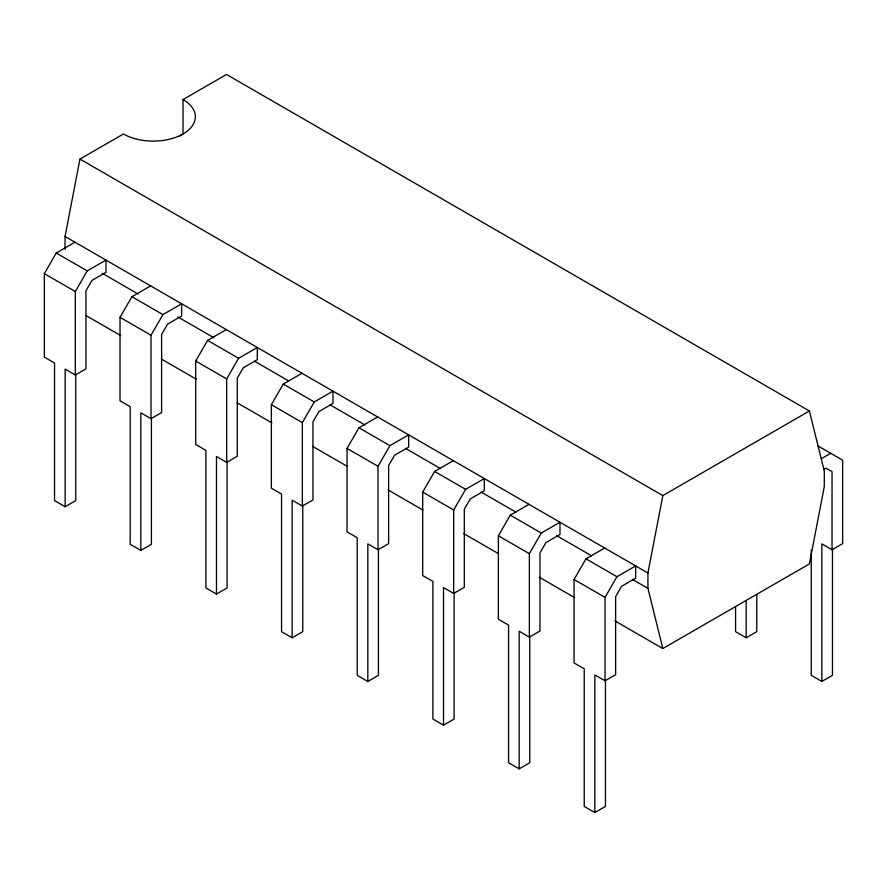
<?xml version="1.0" encoding="UTF-8"?>
<svg xmlns="http://www.w3.org/2000/svg" width="887" height="887" viewBox="0 0 887 887"><rect width="100%" height="100%" fill="white"/><g stroke="black" fill="none" stroke-linecap="round" stroke-linejoin="round"><path stroke-width="1.33" d="M65.05 249.269L65.05 236.485L79.952 159.083L123.448 133.97A42.132 24.326 0 0 0 183.032 133.97L183.032 99.577L226.529 74.464L809.399 410.98L824.3 471.185L824.3 486.531L809.399 563.921L662.822 648.552L614.857 620.856M662.822 648.552L647.931 588.347L647.931 573.002L662.822 495.6L809.399 410.98M75.75 374.004L75.75 500.601L65.15 506.721L54.539 500.601L54.539 362.994L44.35 357.117L44.35 273.662L56.269 253.017L74.974 242.218M75.328 375.001L75.328 291.546L87.248 270.901L105.963 260.102L105.963 272.353L91.893 280.469L85.939 290.792L85.939 368.881L75.328 375.001L65.15 369.114L65.15 506.721M151.422 417.688L151.422 544.285L140.811 550.406L130.212 544.285L130.212 406.678L120.022 400.802L120.022 317.346L131.941 296.702L150.646 285.902M151.001 418.686L151.001 335.231L162.92 314.597L181.635 303.786L181.635 316.038L167.565 324.154L161.611 334.477L161.611 412.566L151.001 418.686L140.811 412.81L140.811 550.406M227.094 461.384L227.094 587.97L216.483 594.102L205.884 587.97L205.884 450.374L195.694 444.487L195.694 361.031L207.613 340.397L226.318 329.587M226.673 462.382L226.673 378.926L238.592 358.281L257.297 347.482L257.297 359.723L243.238 367.839L237.284 378.161L237.284 456.251L226.673 462.382L216.483 456.495L216.483 594.102M302.766 505.069L302.766 631.666L292.156 637.786L281.556 631.666L281.556 494.059L271.367 488.183L271.367 404.716L283.275 384.082L301.99 373.283M302.345 506.067L302.345 422.611L314.264 401.966L332.969 391.167L332.969 403.419L318.91 411.535L312.956 421.857L312.956 499.946L302.345 506.067L292.156 500.179L292.156 637.786M378.439 548.754L378.439 675.351L367.828 681.471L357.228 675.351L357.228 537.744L347.039 531.867L347.039 448.412L358.947 427.767L377.662 416.968M378.017 549.752L378.017 466.296L389.936 445.662L408.641 434.852L408.641 447.103L394.582 455.219L388.628 465.542L388.628 543.631L378.017 549.752L367.828 543.875L367.828 681.471M454.111 592.449L454.111 719.035L443.5 725.167L432.889 719.035L432.889 581.44L422.7 575.552L422.7 492.097L434.619 471.463L453.335 460.652M453.689 593.447L453.689 509.981L465.608 489.347L484.313 478.548L484.313 490.788L470.254 498.904L464.3 509.227L464.3 587.316L453.689 593.447L443.5 587.56L443.5 725.167M529.772 636.134L529.772 762.731L519.172 768.852L508.561 762.731L508.561 625.124L498.372 619.237L498.372 535.781L510.291 515.147L529.007 504.348M529.362 637.132L529.362 553.676L541.281 533.032L559.985 522.232L559.985 534.484L545.926 542.6L539.961 552.923L539.961 631.012L529.362 637.132L519.172 631.245L519.172 768.852M605.444 679.819L605.444 806.416L594.844 812.536L584.234 806.416L584.234 668.809L574.044 662.933L574.044 579.477L585.963 558.832L604.668 548.033M605.034 680.817L605.034 597.361L616.953 576.727L635.657 565.917L635.657 578.169L621.599 586.285L615.633 596.607L615.633 674.697L605.034 680.817L594.844 674.94L594.844 812.536M179.451 136.033L183.032 133.97A42.132 24.326 0 0 0 183.032 99.577M821.384 458.69L830.731 453.29M823.746 469.578L826.085 468.225L832.039 471.662L832.039 549.752L821.85 543.875L821.85 681.471L811.25 675.351L811.25 550.128M832.039 549.752L842.65 543.631L842.65 460.176L817.626 445.729M735.578 606.896L735.578 631.666L746.189 637.786L756.788 631.666L756.788 594.512M821.85 681.471L832.461 675.351L832.461 548.754M79.952 159.083L662.822 495.6M65.05 236.485L647.931 573.002M102.238 273.296L138.217 294.063M177.788 316.914L213.778 337.692M254.547 361.231L288.131 380.623M330.108 404.86L364.89 424.94M405.669 448.478L440.451 468.558M481.22 492.108L516.001 512.187M556.781 535.726L591.562 555.805M632.342 579.344L647.931 588.347M56.269 253.017L87.248 270.901M131.941 296.702L162.92 314.597M207.613 340.397L238.592 358.281M283.275 384.082L314.264 401.966M358.947 427.767L389.936 445.662M434.619 471.463L465.608 489.347M510.291 515.147L541.281 533.032M585.963 558.832L616.953 576.727M44.35 273.662L75.328 291.546M120.022 317.346L151.001 335.231M195.694 361.031L226.673 378.926M271.367 404.716L302.345 422.611M347.039 448.412L378.017 466.296M422.7 492.097L453.689 509.981M498.372 535.781L529.362 553.676M574.044 579.477L605.034 597.361M85.95 315.495L120.732 335.574M161.501 359.113L196.282 379.192M237.062 402.742L271.843 422.822M312.623 446.361L347.405 466.44M388.184 489.99L422.955 510.069M463.735 533.608L498.516 553.688M539.296 577.226L574.077 597.317M746.189 600.632L746.189 637.786"/></g></svg>
